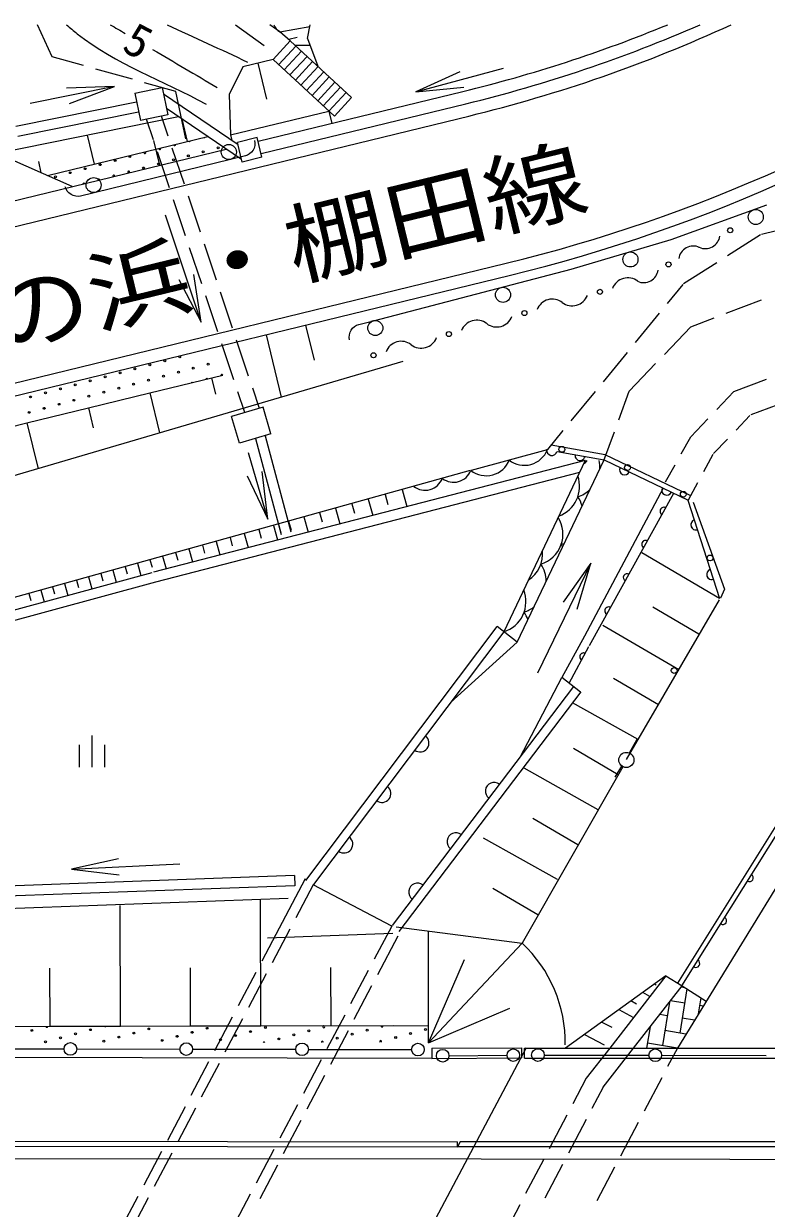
# Model space of a CAD drawing. Units: millimetres, scale not verified. Extents: x 40000 to 680000, y 20000 to 380000.
# Drawn here: x 214204 to 243538, y 292556 to 339358 of the extents above; entities that cross this region are included whole.
import ezdxf
from ezdxf.enums import TextEntityAlignment as Align

# ---------------------------------------------------------------- set-up
doc = ezdxf.new("R2010")
doc.units = ezdxf.units.MM
doc.header["$LTSCALE"] = 1000
for name, color, linetype, lineweight in [('M-BGD', 7, 'Continuous', 13), ('M-STR-STR1', 1, 'Continuous', 13), ('M-STR-STRC', 7, 'Continuous', 13)]:
    doc.layers.add(name, color=color, linetype=linetype, lineweight=lineweight)
doc.layers.add('M-BMK-HTXT', color=7, linetype='Continuous')
doc.styles.add('ＭＳ ゴシック', font='')
doc.styles.get('ＭＳ ゴシック').set_extended_font_data('MS Gothic')

msp = doc.modelspace()

# ---------------------------------------------------------------- linework, layer by layer
at = {"layer": 'M-BGD'}
for p, q in [((215329, 338050), (214754, 339316)), ((222572, 339316), (223697, 338497)), ((224320, 339033), (223932, 339316)), ((225420, 338779), (225521, 339316)), ((224320, 339033), (225508, 339248)), ((224735, 338679), (224320, 339033)), ((224056, 337946), (224735, 338679)), ((224276, 337742), (224955, 338475)), ((225012, 338806), (224671, 338734)), ((227156, 336437), (224735, 338679)), ((225520, 338502), (224940, 338490)), ((225420, 338779), (225820, 337674)), ((216569, 337702), (215329, 338050)), ((224056, 337946), (222864, 337656)), ((226477, 335703), (224056, 337946)), ((224496, 337538), (225175, 338271)), ((224716, 337334), (225395, 338068)), ((218495, 337162), (217050, 337567)), ((222864, 337656), (222323, 336565)), ((223809, 336372), (223461, 337801)), ((224936, 337130), (225615, 337864)), ((225156, 336926), (225836, 337660)), ((225376, 336722), (226056, 337456)), ((229696, 336669), (233163, 337603)), ((231425, 337458), (229696, 336669)), ((220216, 336679), (218976, 337027)), ((225596, 336519), (226276, 337252)), ((225816, 336315), (226496, 337048)), ((216122, 332927), (207673, 336630)), ((217791, 336878), (214461, 336208)), ((217791, 336878), (215891, 336814)), ((216014, 336201), (217791, 336878)), ((218596, 336614), (219674, 336831)), ((218596, 336614), (218812, 335535)), ((219674, 336831), (219891, 335752)), ((222671, 334570), (219726, 336572)), ((220613, 334812), (220216, 336679)), ((222323, 336565), (222369, 334961)), ((223460, 334712), (231551, 336681)), ((226036, 336111), (226716, 336845)), ((226257, 335907), (226936, 336641)), ((229696, 336669), (231587, 336855)), ((213897, 335312), (218665, 336271)), ((223578, 334226), (231669, 336195)), ((226477, 335703), (227156, 336437)), ((213128, 334239), (220318, 335685)), ((213976, 334920), (218743, 335879)), ((219891, 335752), (218812, 335535)), ((219330, 334765), (219055, 335584)), ((219914, 334910), (219648, 335704)), ((222812, 333990), (219839, 336011)), ((220447, 335598), (220665, 334701)), ((222369, 334961), (226257, 335907)), ((226257, 335907), (226375, 335421)), ((215141, 333357), (221476, 334898)), ((216710, 334960), (216990, 333807)), ((219336, 334742), (219573, 333766)), ((222369, 334961), (222423, 334738)), ((223424, 334858), (222647, 334669)), ((222836, 333891), (222647, 334669)), ((223327, 334744), (223340, 334652)), ((223340, 334652), (223335, 334545)), ((223613, 334080), (223424, 334858)), ((210767, 331624), (222201, 334406)), ((219965, 332869), (219488, 334291)), ((220549, 333013), (220073, 334436)), ((223044, 334168), (222960, 334140)), ((223123, 334210), (223044, 334168)), ((223202, 334276), (223123, 334210)), ((223265, 334358), (223202, 334276)), ((223305, 334435), (223265, 334358)), ((223335, 334545), (223305, 334435)), ((214894, 333465), (214803, 333912)), ((222378, 333997), (217035, 332692)), ((222475, 334021), (222378, 333997)), ((222960, 334140), (222475, 334021)), ((223613, 334080), (222836, 333891)), ((215876, 332836), (215848, 332917)), ((215924, 332742), (215876, 332836)), ((215991, 332671), (215924, 332742)), ((216073, 332606), (215991, 332671)), ((216160, 332566), (216073, 332606)), ((216260, 332538), (216160, 332566)), ((216353, 332535), (216260, 332538)), ((216453, 332549), (216353, 332535)), ((216938, 332668), (216453, 332549)), ((217035, 332692), (216938, 332668)), ((220600, 330972), (220124, 332395)), ((221184, 331117), (220708, 332539)), ((239785, 330836), (243560, 332196)), ((221219, 327570), (219806, 331788)), ((244834, 331390), (243352, 331031)), ((243304, 331013), (241999, 330183)), ((221235, 329076), (220759, 330498)), ((221820, 329221), (221343, 330643)), ((235833, 329656), (239785, 330836)), ((228018, 327622), (235833, 329656)), ((241577, 329915), (240271, 329084)), ((212540, 324337), (233374, 329405)), ((220327, 329248), (221219, 327570)), ((221219, 327570), (220920, 329447)), ((240237, 329051), (239626, 328306)), ((221871, 327180), (221394, 328602)), ((222455, 327324), (221979, 328746)), ((241950, 327917), (243351, 328454)), ((228018, 327622), (227921, 327597)), ((239309, 327919), (238358, 326760)), ((240553, 327382), (241483, 327738)), ((225340, 327451), (225679, 326058)), ((227069, 327060), (227097, 327171)), ((227097, 327171), (227136, 327248)), ((227136, 327248), (227197, 327331)), ((227197, 327331), (227275, 327398)), ((227275, 327398), (227354, 327442)), ((227354, 327442), (227437, 327471)), ((227437, 327471), (227921, 327597)), ((239511, 326290), (240553, 327382)), ((222506, 325283), (222030, 326706)), ((223090, 325428), (222614, 326850)), ((223776, 327070), (224376, 324604)), ((227066, 326954), (227069, 327060)), ((227079, 326861), (227066, 326954)), ((238041, 326373), (237089, 325213)), ((229177, 326018), (213273, 321335)), ((238124, 324837), (239166, 325928)), ((221618, 325362), (221774, 324720)), ((242257, 324822), (243542, 325314)), ((222939, 323990), (222665, 324809)), ((223515, 324160), (223249, 324954)), ((236772, 324827), (235821, 323667)), ((237707, 323702), (238124, 324837)), ((241579, 324112), (242257, 324822)), ((219189, 324771), (219574, 323190)), ((216760, 324180), (216952, 323389)), ((223660, 324203), (222413, 323835)), ((223971, 323148), (223660, 324203)), ((242888, 323874), (242344, 323305)), ((243989, 324305), (242930, 323901)), ((214331, 323589), (214772, 321776)), ((222724, 322780), (222413, 323835)), ((240556, 323040), (241234, 323750)), ((223971, 323148), (222724, 322780)), ((223356, 322966), (224372, 319173)), ((223740, 323080), (224757, 319281)), ((235504, 323281), (234893, 322536)), ((237118, 322099), (237535, 323233)), ((240179, 322368), (240556, 323040)), ((241999, 322943), (241456, 322374)), ((231893, 321713), (234894, 322537)), ((237173, 322325), (235037, 322712)), ((236377, 322096), (219328, 317692)), ((223849, 319781), (223088, 322407)), ((236377, 322096), (233172, 315333)), ((233695, 314921), (237130, 322131)), ((235271, 322456), (237130, 322130)), ((237136, 322122), (240445, 320539)), ((240527, 320716), (237173, 322326)), ((241425, 322336), (241055, 321657)), ((231844, 321700), (202180, 313444)), ((236154, 321627), (219408, 317296)), ((223849, 319781), (223627, 321669)), ((239558, 321259), (239935, 321931)), ((223027, 321495), (223849, 319781)), ((240815, 321218), (240445, 320539)), ((228478, 320760), (228587, 320366)), ((229154, 320948), (229340, 320279)), ((239464, 321009), (236359, 315156)), ((236550, 314793), (239884, 320808)), ((226519, 320215), (226692, 319595)), ((227160, 320393), (227266, 320014)), ((227813, 320575), (227992, 319931)), ((240443, 320534), (241694, 316645)), ((240650, 320448), (241885, 317014)), ((224669, 319700), (224766, 319349)), ((225274, 319869), (225440, 319272)), ((225892, 320040), (225993, 319676)), ((222916, 319213), (223070, 318660)), ((223490, 319373), (223584, 319035)), ((224073, 319535), (224233, 318961)), ((224271, 319590), (224367, 319243)), ((221260, 318752), (221347, 318439)), ((221801, 318903), (221949, 318371)), ((222354, 319056), (222444, 318731)), ((219692, 318316), (219829, 317824)), ((220205, 318459), (220289, 318158)), ((220727, 318604), (220870, 318092)), ((241694, 316644), (238620, 318447)), ((218214, 317905), (218294, 317617)), ((218701, 318040), (218835, 317558)), ((219191, 318177), (219272, 317886)), ((236608, 318047), (234493, 313692)), ((236608, 318047), (235508, 316497)), ((236070, 316224), (236608, 318047)), ((202260, 313047), (219283, 317681)), ((216292, 317371), (216371, 317089)), ((216768, 317503), (216900, 317031)), ((217248, 317636), (217327, 317352)), ((217730, 317770), (217862, 317293)), ((219408, 317296), (202339, 312653)), ((214878, 316977), (215007, 316516)), ((215347, 317108), (215425, 316829)), ((215818, 317239), (215948, 316772)), ((241885, 317014), (241727, 316656)), ((214412, 316848), (214489, 316573)), ((238020, 310292), (241690, 316598)), ((240872, 315243), (239061, 316305)), ((232892, 315544), (225333, 305504)), ((233695, 314921), (232900, 315547)), ((240077, 313826), (237086, 315580)), ((233172, 315333), (225651, 305345)), ((236359, 315156), (235466, 313528)), ((231066, 312537), (233695, 314921)), ((235753, 313302), (236527, 314748)), ((235926, 313166), (228755, 303723)), ((233809, 310379), (235466, 313528)), ((236201, 312949), (235466, 313528)), ((239275, 312448), (237498, 313491)), ((236205, 312954), (229022, 303496)), ((238473, 311071), (235880, 312526)), ((216910, 309987), (216910, 311237)), ((216410, 309987), (216410, 310862)), ((217410, 309987), (217410, 310862)), ((238132, 310549), (238438, 311092)), ((237688, 309680), (235919, 310717)), ((240037, 301450), (245720, 310545)), ((240207, 301343), (245882, 310428)), ((237870, 309999), (233896, 303032)), ((236898, 308295), (233970, 309939)), ((237814, 310022), (237560, 309588)), ((246881, 310062), (240025, 298885)), ((236097, 306918), (234320, 307960)), ((235295, 305540), (232370, 307182)), ((217947, 306357), (216091, 305948)), ((216091, 305948), (220376, 306171)), ((224902, 305699), (208858, 305116)), ((216091, 305948), (217980, 305733)), ((224902, 305699), (224917, 305299)), ((224917, 305299), (208872, 304716)), ((225316, 305572), (224028, 303125)), ((225643, 305334), (224953, 304026)), ((228742, 303708), (225643, 305334)), ((234510, 304149), (232741, 305187)), ((224649, 304789), (208630, 304207)), ((223572, 299754), (223561, 304738)), ((218022, 299742), (218011, 304524)), ((228782, 303410), (223829, 303230)), ((224719, 303584), (224019, 302257)), ((228742, 303708), (228050, 302397)), ((228982, 303305), (228181, 301783)), ((228922, 303675), (233896, 303032)), ((230188, 299095), (230188, 303512)), ((224028, 303125), (223605, 302320)), ((233896, 303032), (230188, 299095)), ((230188, 299095), (231612, 302381)), ((215247, 299736), (215242, 302040)), ((220797, 299748), (220792, 302057)), ((223372, 301878), (222674, 300550)), ((226347, 299760), (226342, 302070)), ((227817, 301954), (227117, 300628)), ((223786, 301815), (223086, 300488)), ((239573, 301740), (235599, 298887)), ((239573, 301740), (237356, 298886)), ((239190, 301371), (239119, 301414)), ((239573, 301740), (240209, 301343)), ((227948, 301341), (227250, 300013)), ((238295, 298886), (240209, 301342)), ((238937, 300921), (238658, 301083)), ((240404, 301220), (240121, 299477)), ((240329, 301267), (240171, 301293)), ((240209, 301343), (241166, 300745)), ((238413, 300623), (238189, 300746)), ((239713, 300706), (239432, 298982)), ((240314, 300662), (239750, 300754)), ((240956, 300876), (240852, 300233)), ((241042, 300543), (240906, 300566)), ((222441, 300108), (221742, 298780)), ((222853, 300046), (222153, 298719)), ((226884, 300185), (226184, 298859)), ((230188, 299095), (233412, 300459)), ((237713, 300404), (238295, 300095)), ((239625, 300166), (239330, 300214)), ((240703, 299991), (240217, 300070)), ((227017, 299571), (226319, 298243)), ((237449, 299695), (237033, 299916)), ((238945, 299720), (238809, 298886)), ((238936, 299670), (238909, 299675)), ((240364, 299438), (239529, 299574)), ((236353, 299428), (237130, 299016)), ((240025, 298885), (238840, 299078)), ((211723, 298861), (215799, 298853)), ((216299, 298852), (220374, 298845)), ((220874, 298844), (224950, 298837)), ((225450, 298836), (229526, 298828)), ((230323, 298877), (233865, 298902)), ((230323, 298877), (230326, 298477)), ((231004, 298584), (233294, 298603)), ((233865, 298902), (233868, 298502)), ((233983, 298488), (233983, 298888)), ((234768, 298610), (238902, 298604)), ((237356, 298886), (236427, 297691)), ((237089, 297339), (238295, 298886)), ((239402, 298604), (243537, 298598)), ((240025, 298885), (239640, 298156)), ((230326, 298477), (210678, 298512)), ((221510, 298338), (220811, 297010)), ((221920, 298277), (221220, 296950)), ((225951, 298416), (225251, 297090)), ((230326, 298477), (233868, 298502)), ((233983, 298488), (261615, 298477)), ((226086, 297801), (225388, 296473)), ((236427, 297691), (235894, 296678)), ((239407, 297713), (238707, 296387)), ((237089, 297338), (236649, 296502)), ((220578, 296568), (219880, 295240)), ((220987, 296508), (220287, 295181)), ((225018, 296648), (224318, 295321)), ((225155, 296031), (224456, 294703)), ((235661, 296236), (234963, 294908)), ((236416, 296060), (235718, 294732)), ((238474, 295944), (237774, 294618)), ((203921, 295224), (231340, 295179)), ((203921, 295024), (231339, 294979)), ((224084, 294879), (223385, 293552)), ((231339, 294979), (231340, 295179)), ((231441, 295182), (231341, 294982)), ((261799, 294973), (231341, 294982)), ((261800, 295173), (231441, 295182)), ((219647, 294798), (218949, 293470)), ((220054, 294739), (219354, 293412)), ((234730, 294466), (234032, 293138)), ((224224, 294261), (223525, 292933)), ((235485, 294290), (234787, 292962)), ((237541, 294175), (236841, 292849)), ((218716, 293028), (218018, 291700)), ((223151, 293110), (222451, 291783)), ((219121, 292970), (218421, 291643)), ((233799, 292696), (233101, 291368))]:
    msp.add_line(p, q, dxfattribs=at)
for points in [[(199543, 315076), (201089, 316719), (202737, 318194), (204400, 319447), (206211, 320587), (208223, 321623), (210035, 322372), (211931, 322988), (214333, 323589), (216760, 324180), (219189, 324771), (222076, 325473)], [(230198, 299745), (228806, 299766), (223572, 299754), (220797, 299748), (218022, 299742), (215247, 299736), (212472, 299730), (209564, 299723), (208630, 299735)]]:
    msp.add_lwpolyline(points, dxfattribs=at)
for centre, radius in [((220707, 334134), 37.5), ((221296, 334292), 37.5), ((221885, 334451), 37.5), ((222307, 334287), 298), ((217224, 333788), 37.5), ((217813, 333947), 37.5), ((218402, 334106), 37.5), ((219528, 333816), 37.5), ((220118, 333975), 37.5), ((215456, 333311), 37.5), ((216045, 333470), 37.5), ((216634, 333629), 37.5), ((216965, 332982), 298), ((218939, 333657), 37.5), ((243122, 331721), 298), ((242109, 331194), 100), ((242109, 331194), 100), ((238171, 330043), 298), ((239673, 329848), 100), ((239673, 329848), 100), ((233138, 328647), 298), ((236968, 328764), 100), ((236968, 328764), 100), ((228093, 327334), 298), ((233983, 327926), 100), ((233983, 327926), 100), ((231002, 327095), 100), ((231002, 327095), 100), ((220366, 326199), 37.5), ((228022, 326259), 100), ((228022, 326259), 100), ((218599, 325723), 37.5), ((219188, 325882), 37.5), ((219777, 326041), 37.5), ((220903, 325750), 37.5), ((221493, 325909), 37.5), ((216831, 325246), 37.5), ((217420, 325405), 37.5), ((218009, 325564), 37.5), ((219136, 325274), 37.5), ((219725, 325432), 37.5), ((220314, 325591), 37.5), ((215652, 324928), 37.5), ((216242, 325087), 37.5), ((217368, 324797), 37.5), ((217957, 324956), 37.5), ((218546, 325115), 37.5), ((214474, 324610), 37.5), ((215063, 324769), 37.5), ((215600, 324320), 37.5), ((216189, 324479), 37.5), ((216778, 324638), 37.5), ((214421, 324002), 37.5), ((215011, 324161), 37.5), ((235463, 322541), 115), ((235463, 322541), 115), ((238056, 321821), 115), ((238056, 321821), 115), ((240257, 320766), 115), ((240257, 320766), 115), ((241315, 318249), 115), ((241315, 318249), 115), ((239898, 313801), 115), ((239898, 313801), 115), ((239898, 313801), 115), ((239898, 313801), 115), ((238009, 310269), 300), ((238009, 310269), 300), ((214531, 299585), 37.5), ((216836, 299612), 37.5), ((219141, 299640), 37.5), ((220856, 299508), 37.5), ((221445, 299667), 37.5), ((223161, 299536), 37.5), ((223750, 299695), 37.5), ((225466, 299564), 37.5), ((227770, 299591), 37.5), ((230075, 299619), 37.5), ((215068, 299135), 37.5), ((215658, 299294), 37.5), ((216049, 298853), 249), ((216247, 299453), 37.5), ((217373, 299163), 37.5), ((217962, 299322), 37.5), ((218551, 299481), 37.5), ((219678, 299191), 37.5), ((220267, 299350), 37.5), ((220624, 298844), 249), ((221982, 299218), 37.5), ((222572, 299377), 37.5), ((224287, 299246), 37.5), ((224876, 299405), 37.5), ((225200, 298836), 249), ((226592, 299273), 37.5), ((227181, 299432), 37.5), ((228897, 299301), 37.5), ((229486, 299460), 37.5), ((229776, 298828), 249), ((230754, 298582), 249), ((233544, 298605), 249), ((234518, 298610), 249), ((239152, 298604), 249)]:
    msp.add_circle(centre, radius, dxfattribs=at)
for centre, radius, start, end in [((224520, 339434), 448, 195.3126, 243.4515), ((218312, 391093), 56000, 283.6754, 292.3921), ((218312, 391093), 56500, 283.6754, 293.5923), ((218312, 391093), 63500, 283.72187, 305.37332), ((220759, 334742), 37.5, 220.8738, 346.4733), ((221349, 334901), 37.5, 253.0162, 314.3309), ((218992, 334265), 37.5, 144.8844, 62.4627), ((219581, 334424), 37.5, 173.2376, 34.1095), ((220170, 334583), 37.5, 196.7673, 10.5798), ((217761, 333339), 37.5, 353.2376, 214.1095), ((218350, 333498), 37.5, 324.8844, 242.4627), ((216582, 333021), 37.5, 40.8738, 166.4734), ((217171, 333180), 37.5, 16.7673, 190.5798), ((241131, 331049), 579, 245.5111, 351.9567), ((241131, 331049), 579, 245.5111, 351.9567), ((240651, 329994), 579, 65.5111, 171.9567), ((240651, 329994), 579, 65.5112, 171.9567), ((238694, 329707), 579, 245.5111, 351.9567), ((238694, 329707), 579, 245.5111, 351.9567), ((238066, 328668), 646, 52.6337, 158.9483), ((238066, 328668), 646, 52.6337, 158.9483), ((235866, 328857), 646, 232.6337, 338.9483), ((235866, 328857), 646, 232.6337, 338.9484), ((235086, 327832), 646, 52.6337, 158.9483), ((235086, 327832), 646, 52.6337, 158.9483), ((232099, 326999), 646, 52.6337, 158.9483), ((232099, 326999), 646, 52.6337, 158.9483), ((232886, 328022), 646, 232.6336, 338.9482), ((232886, 328022), 646, 232.6336, 338.9482), ((229119, 326163), 646, 52.6337, 158.9483), ((229119, 326163), 646, 52.6337, 158.9483), ((229906, 327186), 646, 232.6337, 338.9483), ((229906, 327186), 646, 232.6337, 338.9484), ((221440, 325301), 37.5, 40.2761, 167.071), ((222030, 325460), 37.5, 16.2338, 191.1133), ((220851, 325142), 37.5, 71.9864, 135.3607), ((233981, 322892), 982, 232.1166, 338.3655), ((233981, 322892), 982, 232.1166, 338.3655), ((235070, 322501), 203, 168.4665, 348.4665), ((235070, 322501), 203, 168.4665, 348.4665), ((232471, 322481), 982, 232.1166, 338.3655), ((232471, 322481), 982, 232.1166, 338.3655), ((236181, 322300), 200, 169.5952, 349.5953), ((236181, 322300), 200, 169.5952, 349.5953), ((235572, 322969), 1250, 306.3849, 315.7543), ((235714, 321860), 1250, 355.8507, 10.9851), ((231185, 321969), 729, 232.5029, 338.9755), ((231185, 321969), 729, 232.503, 338.9756), ((231185, 321969), 729, 232.5031, 338.9756), ((231185, 321969), 729, 232.5029, 338.9755), ((237942, 321736), 203, 154.4639, 334.4638), ((237942, 321736), 203, 154.4639, 334.4638), ((230057, 321654), 729, 232.5029, 338.9755), ((230057, 321654), 729, 232.5029, 338.9755), ((234913, 321080), 1250, 289.9066, 19.3857), ((235714, 321860), 1250, 287.6327, 313.1573), ((235055, 319971), 1250, 15.3067, 33.8929), ((239608, 320935), 203, 154.4639, 334.4638), ((239608, 320935), 203, 154.4639, 334.4638), ((239493, 320101), 151, 60.6809, 240.6809), ((239493, 320101), 151, 60.681, 240.6809), ((234254, 319192), 1250, 287.6327, 31.9741), ((240758, 319558), 202, 107.9344, 287.9344), ((240758, 319558), 202, 107.9344, 287.9345), ((235055, 319971), 1250, 287.6327, 293.7013), ((234396, 318083), 1250, 28.875, 33.8929), ((238767, 318790), 151, 60.6809, 240.6809), ((238767, 318790), 151, 60.681, 240.6809), ((233452, 318413), 1250, 303.11, 6.1823), ((233595, 317304), 1250, 1.2596, 33.8929), ((241387, 317598), 202, 107.9344, 287.9344), ((241387, 317598), 202, 107.9344, 287.9345), ((238039, 317478), 151, 60.6808, 240.6808), ((238039, 317478), 151, 60.6808, 240.6808), ((232793, 316524), 1250, 287.6327, 21.6596), ((233595, 317304), 1250, 287.6327, 307.7484), ((232936, 315415), 1250, 18.5728, 33.8929), ((237309, 316165), 151, 60.6809, 240.6809), ((237309, 316165), 151, 60.681, 240.6809), ((236313, 314351), 147, 61.7764, 241.7764), ((236313, 314351), 147, 61.7764, 241.7765), ((229863, 310938), 350, 233.0199, 53.0199), ((232788, 309034), 350, 52.7777, 232.7777), ((228359, 308941), 350, 233.0199, 53.0199), ((226855, 306944), 350, 233.0199, 53.0199), ((231276, 307043), 350, 52.7777, 232.7777), ((242873, 305614), 152, 238.0727, 58.0727), ((242873, 305614), 152, 238.0727, 58.0727), ((242874, 305614), 152, 238.0727, 58.0727), ((242874, 305614), 152, 238.0728, 58.0727), ((229763, 305053), 350, 52.7777, 232.7777), ((241817, 303921), 152, 238.0727, 58.0727), ((241817, 303921), 152, 238.0727, 58.0727), ((241818, 303921), 152, 238.0727, 58.0727), ((241818, 303921), 152, 238.0728, 58.0727), ((230188, 299095), 5408, 359.1481, 46.7145), ((240756, 302226), 152, 238.0727, 58.0727), ((240757, 302226), 152, 238.0727, 58.0727), ((215121, 299743), 37.5, 192.6246, 347.6284), ((217425, 299771), 37.5, 234.8879, 305.3652), ((226055, 299723), 37.5, 100.0599, 80.1931), ((228360, 299750), 37.5, 157.5047, 22.7484), ((223698, 299087), 37.5, 27.79, 152.463), ((226003, 299115), 37.5, 352.3052, 187.9478), ((228307, 299142), 37.5, 312.697, 227.5561)]:
    msp.add_arc(centre, radius, start, end, dxfattribs=at)
msp.add_open_spline([(215895, 339316), (216034, 339195), (216175, 339076), (216318, 338962), (217837, 337759), (219712, 337106), (221408, 336178)], degree=3, knots=[0, 0, 0, 0, 1, 1, 1, 2, 2, 2, 2], dxfattribs=at)
for points in [[(217624, 339316), (217823, 339202), (218021, 339087), (218218, 338972)], [(219874, 339316), (220931, 338821), (221994, 338340), (223050, 337843)], [(219297, 338341), (220147, 337840), (220996, 337336), (221848, 336838)]]:
    msp.add_open_spline(points, degree=3, dxfattribs=at)
at = {"layer": 'M-STR-STR1'}
for p, q in [((224605, 281065), (234068, 298909)), ((233983, 298888), (261623, 298877))]:
    msp.add_line(p, q, dxfattribs=at)
at = {"layer": 'M-STR-STRC'}
for p, q in [((211004, 330653), (231835, 335720)), ((212422, 324823), (233256, 329891))]:
    msp.add_line(p, q, dxfattribs=at)
msp.add_lwpolyline([(204014, 294521), (232269, 294507), (261747, 294473), (264116, 294397), (275631, 293806), (287522, 293185), (294271, 292954), (295437, 292945), (305700, 292945), (316693, 292960), (358824, 292982), (360217, 293048), (362079, 293582), (363747, 294562), (364763, 295816), (365297, 296995), (365701, 298245), (366036, 299844)], dxfattribs=at)
for radius, start, end in [(57000, 283.6735, 294.7178), (63000, 283.72187, 304.7277)]:
    msp.add_arc((218312, 391093), radius, start, end, dxfattribs=at)

# ---------------------------------------------------------------- texts
at = {"layer": 'M-BGD', "style": 'ＭＳ ゴシック'}
msp.add_text('5', height=1320, rotation=332.587, dxfattribs=at).set_placement((218730, 338687), align=Align.MIDDLE_CENTER)
at = {"layer": 'M-BMK-HTXT', "style": 'ＭＳ ゴシック', "width": 1.15}
msp.add_text('市道下の浜・棚田線', height=2566, rotation=13.674, dxfattribs=at).set_placement((218737, 329037), align=Align.MIDDLE_CENTER)

doc.saveas('drawing.dxf')
